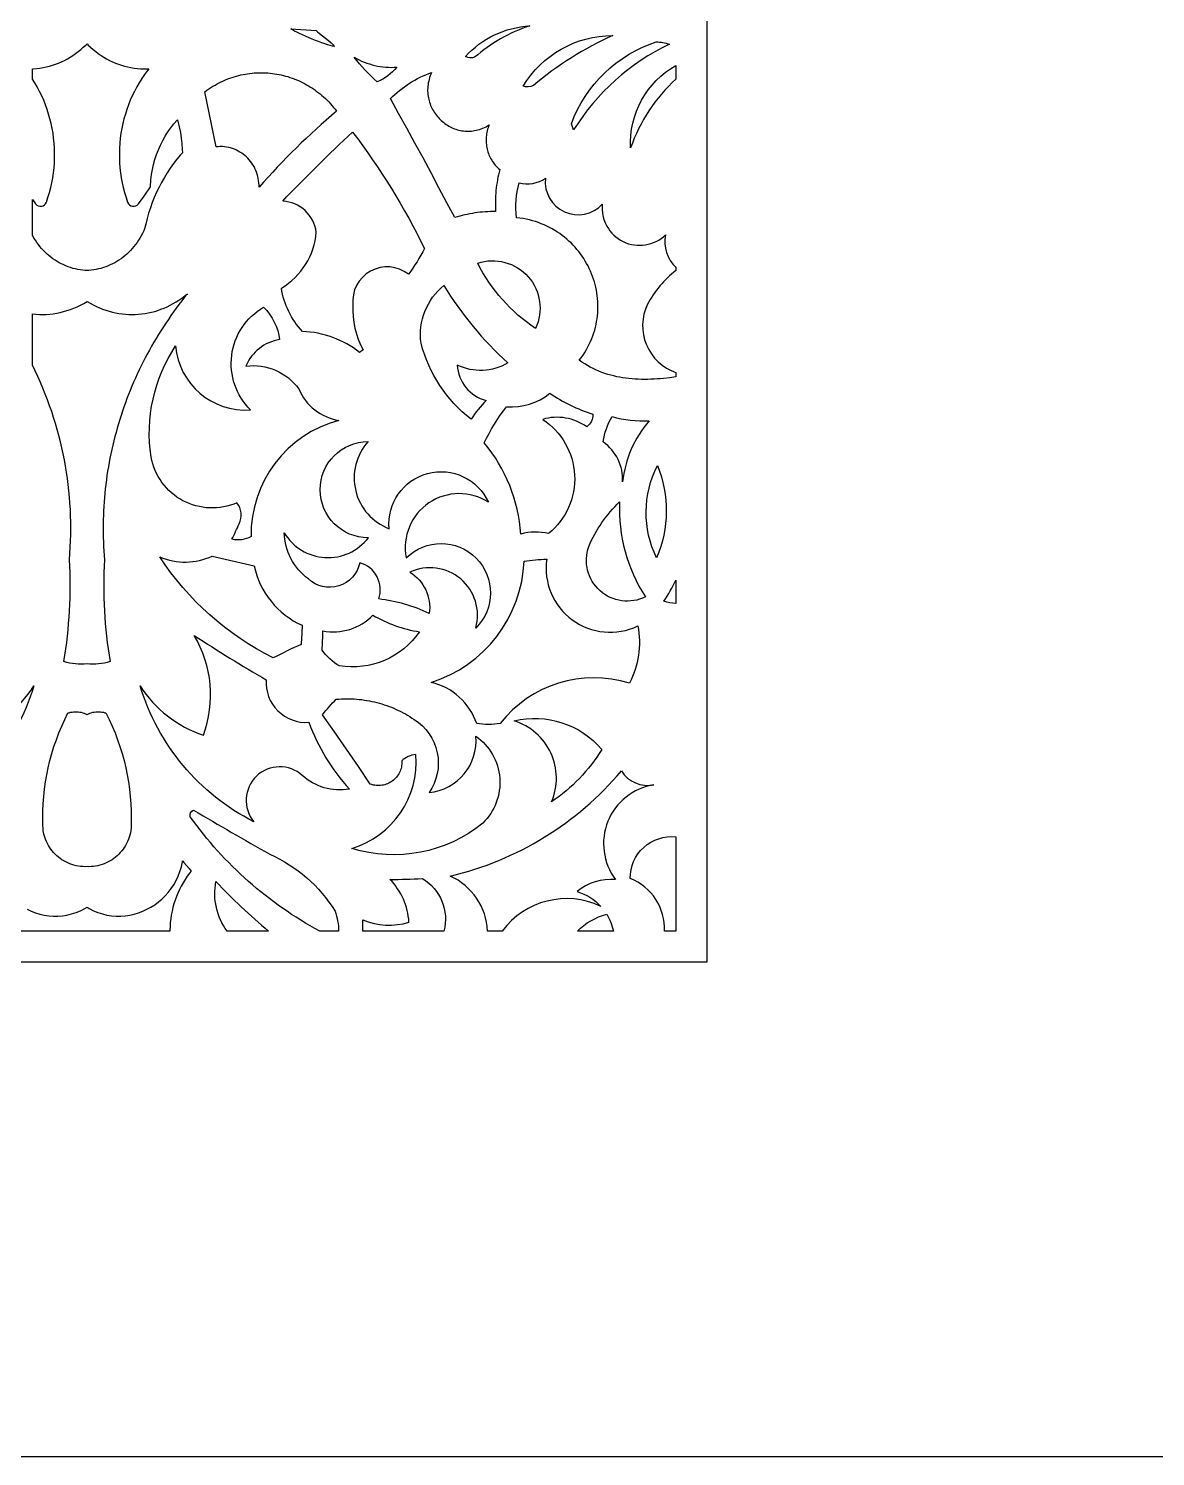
# Model space of a CAD drawing. Extents: x -625 to 625, y -425 to 425.
# Drawn here: x 145.3 to 327.6, y -230 to 1 of the extents above; entities that cross this region are included whole.
import ezdxf

# ---------------------------------------------------------------- set-up
doc = ezdxf.new("R2010")
doc.units = 0
doc.header["$MEASUREMENT"] = 0
for name, color, linetype in [('COUCHE_1', 5, 'CONTINUOUS'), ('COUCHE_3', 150, 'CONTINUOUS'), ('LAYER_1', 18, 'CONTINUOUS')]:
    doc.layers.add(name, color=color, linetype=linetype)

msp = doc.modelspace()

# ---------------------------------------------------------------- linework, layer by layer
at = {"layer": 'COUCHE_1'}
msp.add_lwpolyline([(-255, -150), (-255, 150), (255, 150), (255, -150)], close=True, dxfattribs=at)
at = {"layer": 'COUCHE_3'}
msp.add_lwpolyline([(430, -230), (430, 230), (-430, 230), (-430, -230)], close=True, dxfattribs=at)
at = {"layer": 'LAYER_1'}
for points in [[(191.76, 0.74), (191.85, 0.64), (191.98, 0.52), (192.34, 0.21), (193.28, -0.53), (193.76, -0.92), (194.2, -1.29), (194.38, -1.45), (194.53, -1.6), (194.65, -1.74), (194.73, -1.85), (194.43, -1.79), (194.07, -1.7), (193.66, -1.58), (193.2, -1.44), (192.71, -1.27), (192.19, -1.08), (191.66, -0.88), (191.12, -0.66), (190.06, -0.22), (189.55, 0), (189.08, 0.22), (188.65, 0.43), (188.27, 0.63), (187.94, 0.81), (187.69, 0.97)], [(197.92, -3.6), (198.32, -3.82), (198.72, -4.03), (199.14, -4.22), (199.55, -4.4), (199.97, -4.56), (200.4, -4.7), (200.83, -4.83), (201.27, -4.94), (201.71, -5.04), (202.15, -5.11), (202.59, -5.17), (203.04, -5.22), (203.49, -5.24), (203.93, -5.25), (204.38, -5.24), (204.84, -5.22), (204.5, -5.59), (204.14, -5.95), (203.77, -6.28), (203.38, -6.59), (202.98, -6.88), (202.56, -7.14), (202.12, -7.38), (201.68, -7.59), (201.17, -7.13), (200.68, -6.66), (200.19, -6.17), (199.72, -5.68), (199.25, -5.18), (198.8, -4.66), (198.35, -4.13)], [(173.79, -9.19), (174.11, -8.96), (174.43, -8.73), (174.75, -8.51), (175.08, -8.31), (175.42, -8.11), (175.75, -7.92), (176.09, -7.74), (176.43, -7.58), (176.77, -7.42), (177.12, -7.27), (177.47, -7.12), (177.82, -6.99), (178.18, -6.87), (178.53, -6.76), (178.89, -6.65), (179.25, -6.56), (179.61, -6.47), (179.97, -6.4), (180.33, -6.33), (180.69, -6.27), (181.06, -6.22), (181.42, -6.18), (181.78, -6.15), (182.15, -6.13), (182.51, -6.12), (182.88, -6.11), (183.24, -6.12), (183.61, -6.13), (183.97, -6.15), (184.34, -6.18), (184.7, -6.22), (185.06, -6.27), (185.42, -6.33), (185.78, -6.4), (186.13, -6.47), (186.49, -6.56), (186.84, -6.65), (187.19, -6.75), (187.54, -6.86), (187.89, -6.98), (188.23, -7.11), (188.58, -7.24), (188.91, -7.39), (189.25, -7.54), (189.58, -7.7), (189.91, -7.87), (190.24, -8.05), (190.56, -8.24), (190.88, -8.43), (191.19, -8.63), (191.5, -8.85), (191.81, -9.07), (192.11, -9.29), (192.41, -9.53), (192.7, -9.78), (192.98, -10.03), (193.27, -10.29), (193.54, -10.56), (193.81, -10.84), (194.08, -11.12), (194.34, -11.42), (194.59, -11.72), (194.84, -12.03), (195.08, -12.35), (194.24, -13.06), (193.41, -13.77), (192.59, -14.5), (191.78, -15.23), (190.97, -15.98), (190.16, -16.73), (189.37, -17.48), (188.58, -18.25), (187.8, -19.02), (187.03, -19.8), (186.26, -20.59), (185.5, -21.39), (184.75, -22.19), (184, -23), (183.27, -23.82), (182.54, -24.64), (182.54, -24.28), (182.52, -23.92), (182.48, -23.57), (182.42, -23.22), (182.35, -22.88), (182.25, -22.55), (182.15, -22.22), (182.02, -21.91), (181.88, -21.6), (181.73, -21.3), (181.56, -21.01), (181.37, -20.73), (181.17, -20.47), (180.96, -20.21), (180.74, -19.96), (180.51, -19.73), (180.26, -19.51), (180, -19.31), (179.74, -19.12), (179.46, -18.94), (179.18, -18.78), (178.88, -18.63), (178.58, -18.5), (178.27, -18.38), (177.95, -18.29), (177.63, -18.2), (177.3, -18.14), (176.96, -18.1), (176.62, -18.07), (176.28, -18.07), (175.93, -18.08), (175.58, -18.11)], [(210.46, -6.07), (210.34, -6.35), (210.23, -6.63), (210.14, -6.91), (210.06, -7.19), (209.99, -7.46), (209.93, -7.74), (209.89, -8.02), (209.85, -8.29), (209.83, -8.57), (209.82, -8.84), (209.82, -9.1), (209.83, -9.37), (209.86, -9.63), (209.89, -9.89), (209.94, -10.15), (209.99, -10.41), (210.05, -10.66), (210.13, -10.9), (210.21, -11.15), (210.3, -11.39), (210.4, -11.62), (210.51, -11.85), (210.63, -12.08), (210.76, -12.3), (210.89, -12.51), (211.03, -12.72), (211.18, -12.93), (211.34, -13.13), (211.5, -13.32), (211.67, -13.5), (211.85, -13.68), (212.03, -13.86), (212.22, -14.02), (212.42, -14.18), (212.62, -14.33), (212.82, -14.48), (213.03, -14.61), (213.25, -14.74), (213.47, -14.86), (213.7, -14.97), (213.92, -15.07), (214.16, -15.17), (214.39, -15.25), (214.63, -15.33), (214.88, -15.39), (215.12, -15.45), (215.37, -15.49), (215.62, -15.53), (215.88, -15.56), (216.13, -15.57), (216.39, -15.58), (216.65, -15.57), (216.91, -15.55), (217.17, -15.52), (217.43, -15.48), (217.7, -15.43), (217.96, -15.36), (218.22, -15.28), (218.49, -15.19), (218.75, -15.09), (219.01, -14.98), (219.27, -14.85), (219.53, -14.7), (219.79, -14.55), (219.69, -14.79), (219.61, -15.03), (219.53, -15.27), (219.46, -15.51), (219.41, -15.76), (219.36, -16), (219.33, -16.25), (219.3, -16.5), (219.28, -16.75), (219.28, -16.99), (219.28, -17.24), (219.3, -17.49), (219.32, -17.73), (219.35, -17.97), (219.39, -18.22), (219.45, -18.46), (219.51, -18.69), (219.58, -18.93), (219.66, -19.16), (219.74, -19.39), (219.84, -19.62), (219.95, -19.84), (220.06, -20.06), (220.19, -20.27), (220.32, -20.48), (220.46, -20.68), (220.61, -20.88), (220.77, -21.07), (220.94, -21.26), (221.12, -21.44), (221.3, -21.61), (221.49, -21.78), (221.39, -22.2), (221.29, -22.61), (221.2, -23.03), (221.12, -23.46), (221.05, -23.88), (220.99, -24.3), (220.93, -24.73), (220.88, -25.16), (220.85, -25.58), (220.82, -26.01), (220.79, -26.44), (220.78, -26.87), (220.78, -27.3), (220.78, -27.73), (220.79, -28.16), (220.81, -28.59), (220.39, -28.59), (219.97, -28.59), (219.55, -28.61), (219.14, -28.63), (218.72, -28.66), (218.3, -28.7), (217.89, -28.75), (217.47, -28.8), (217.06, -28.87), (216.65, -28.94), (216.24, -29.03), (215.83, -29.12), (215.42, -29.22), (215.01, -29.32), (214.61, -29.44), (214.21, -29.56), (212.94, -27.14), (211.66, -24.72), (210.37, -22.3), (209.08, -19.89), (207.77, -17.49), (206.45, -15.09), (205.13, -12.7), (203.79, -10.31), (204.15, -9.96), (204.52, -9.62), (204.9, -9.29), (205.28, -8.97), (205.68, -8.67), (206.08, -8.37), (206.49, -8.09), (206.9, -7.81), (207.32, -7.55), (207.75, -7.3), (208.19, -7.07), (208.63, -6.84), (209.08, -6.63), (209.54, -6.43), (210, -6.24)], [(170.95, -41.87), (170.49, -42.45), (170.03, -43.03), (169.59, -43.62), (169.14, -44.22), (168.71, -44.81), (168.29, -45.41), (167.87, -46.02), (167.46, -46.63), (167.06, -47.24), (166.66, -47.85), (166.27, -48.47), (165.9, -49.1), (165.52, -49.72), (165.16, -50.36), (164.81, -50.99), (164.46, -51.63), (164.12, -52.27), (163.79, -52.91), (163.47, -53.56), (163.15, -54.21), (162.84, -54.86), (162.54, -55.52), (162.25, -56.18), (161.97, -56.84), (161.7, -57.51), (161.43, -58.18), (161.17, -58.85), (160.92, -59.52), (160.68, -60.2), (160.44, -60.87), (160.22, -61.55), (160, -62.24), (159.79, -62.92), (159.59, -63.61), (159.4, -64.3), (159.22, -64.99), (159.04, -65.68), (158.87, -66.38), (158.71, -67.08), (158.56, -67.78), (158.42, -68.48), (158.29, -69.18), (158.16, -69.88), (158.05, -70.59), (157.94, -71.3), (157.84, -72.01), (157.75, -72.72), (157.67, -73.43), (157.59, -74.14), (157.53, -74.85), (157.47, -75.57), (157.42, -76.28), (157.38, -77), (157.35, -77.72), (157.33, -78.43), (157.32, -79.15), (157.32, -79.87), (157.32, -80.59), (157.34, -81.31), (157.36, -82.03), (157.39, -82.75), (157.43, -83.48), (157.48, -84.2), (157.54, -84.92), (157.49, -85.95), (157.45, -86.98), (157.43, -88.02), (157.42, -89.05), (157.43, -90.08), (157.45, -91.11), (157.48, -92.14), (157.53, -93.17), (157.59, -94.2), (157.67, -95.23), (157.76, -96.26), (157.86, -97.28), (157.98, -98.31), (158.12, -99.33), (158.27, -100.36), (158.43, -101.38), (157.98, -101.52), (157.52, -101.63), (157.06, -101.72), (156.59, -101.78), (156.12, -101.81), (155.65, -101.82), (155.18, -101.8), (154.71, -101.75), (154.23, -101.8), (153.76, -101.82), (153.29, -101.81), (152.82, -101.78), (152.35, -101.72), (151.89, -101.63), (151.43, -101.52), (150.98, -101.38), (151.14, -100.36), (151.29, -99.33), (151.43, -98.31), (151.55, -97.28), (151.65, -96.26), (151.74, -95.23), (151.82, -94.2), (151.88, -93.17), (151.93, -92.14), (151.96, -91.11), (151.98, -90.08), (151.99, -89.05), (151.98, -88.02), (151.96, -86.98), (151.92, -85.95), (151.87, -84.92), (151.95, -83.9), (152.01, -82.88), (152.06, -81.86), (152.09, -80.85), (152.09, -79.83), (152.09, -78.81), (152.06, -77.8), (152.02, -76.79), (151.95, -75.78), (151.88, -74.77), (151.78, -73.76), (151.67, -72.76), (151.54, -71.75), (151.39, -70.76), (151.23, -69.76), (151.04, -68.77), (150.85, -67.78), (150.63, -66.79), (150.4, -65.81), (150.15, -64.83), (149.89, -63.85), (149.6, -62.88), (149.31, -61.91), (148.99, -60.95), (148.66, -60), (148.31, -59.04), (147.95, -58.1), (147.57, -57.15), (147.17, -56.22), (146.76, -55.29), (146.33, -54.36), (145.88, -53.44), (145.88, -45.14), (146.44, -45.19), (147, -45.22), (147.56, -45.23), (148.12, -45.21), (148.68, -45.17), (149.24, -45.1), (149.8, -45.01), (150.36, -44.9), (150.91, -44.76), (151.47, -44.6), (152.02, -44.42), (152.57, -44.21), (153.11, -43.97), (153.65, -43.72), (154.18, -43.44), (154.71, -43.13), (155.2, -43.42), (155.71, -43.69), (156.22, -43.94), (156.73, -44.16), (157.24, -44.36), (157.76, -44.54), (158.29, -44.7), (158.81, -44.84), (159.34, -44.96), (159.87, -45.06), (160.4, -45.13), (160.93, -45.19), (161.46, -45.22), (161.99, -45.23), (162.52, -45.22), (163.05, -45.19), (163.58, -45.14), (164.1, -45.06), (164.62, -44.97), (165.14, -44.86), (165.66, -44.72), (166.17, -44.57), (166.67, -44.39), (167.18, -44.19), (167.67, -43.97), (168.16, -43.73), (168.65, -43.47), (169.12, -43.2), (169.59, -42.89), (170.06, -42.57), (170.51, -42.23)]]:
    msp.add_lwpolyline(points, close=True, dxfattribs=at)
for points in [[(226.34, 1.45, 0.103073), (217.43, -3.62, -0.180062), (215.94, -3.5, -0.199902)], [(154.91, -1.63), (155.3, -2), (155.7, -2.36), (156.12, -2.69), (156.54, -3.01), (156.98, -3.31), (157.42, -3.6), (157.88, -3.86), (158.34, -4.11), (158.82, -4.34), (159.3, -4.54), (159.78, -4.73), (160.28, -4.9), (160.78, -5.05), (161.29, -5.18), (161.8, -5.28), (162.32, -5.37), (162.84, -5.44), (163.36, -5.48), (163.89, -5.51), (164.42, -5.51), (164.71, -5.5), (164.5, -5.76), (164.03, -6.4), (163.58, -7.06), (163.15, -7.74), (162.76, -8.42), (162.38, -9.13), (162.03, -9.84), (161.71, -10.57), (161.42, -11.31), (161.15, -12.05), (160.91, -12.81), (160.69, -13.57), (160.5, -14.35), (160.34, -15.13), (160.2, -15.91), (160.1, -16.7), (160.02, -17.5), (159.97, -18.3), (159.94, -19.1), (159.95, -19.9), (159.98, -20.7), (160.04, -21.51), (160.13, -22.31), (160.25, -23.12), (160.4, -23.92), (160.57, -24.71), (160.78, -25.51), (161.02, -26.29), (161.28, -27.06, 0.606754), (163.03, -27.33), (163.95, -26.08), (164.97, -24.57), (165.05, -23.43), (165.16, -22.59), (165.3, -21.76), (165.48, -20.94), (165.7, -20.14), (165.96, -19.35), (166.25, -18.58), (166.59, -17.83), (166.96, -17.1), (167.36, -16.38), (167.8, -15.7), (168.28, -15.03), (168.78, -14.39), (169.32, -13.78), (169.36, -13.75), (169.42, -13.97), (169.63, -14.87), (169.81, -15.77), (169.95, -16.68), (170.05, -17.59), (170.12, -18.51), (170.14, -19.06), (169.82, -19.42), (169.25, -20.11), (168.7, -20.82), (168.18, -21.55), (167.69, -22.3), (167.22, -23.06), (166.78, -23.85), (166.36, -24.64), (165.97, -25.45), (165.6, -26.28), (165.27, -27.12), (164.96, -27.97), (164.67, -28.83), (164.42, -29.71), (164.2, -30.6), (164.02, -31.38), (163.88, -31.71), (163.69, -32.11), (163.49, -32.49), (163.28, -32.87), (163.05, -33.23), (162.82, -33.58), (162.57, -33.92), (162.31, -34.25), (162.04, -34.57), (161.76, -34.87), (161.47, -35.17), (161.17, -35.45), (160.86, -35.71), (160.54, -35.97), (160.22, -36.21), (159.88, -36.44), (159.54, -36.66), (159.19, -36.86), (158.84, -37.05), (158.47, -37.22), (158.11, -37.38), (157.73, -37.52), (157.35, -37.65), (156.97, -37.77), (156.58, -37.87), (156.19, -37.95), (155.79, -38.02), (155.39, -38.07), (154.99, -38.11), (154.71, -38.12), (154.42, -38.11), (154.02, -38.07), (153.62, -38.02), (153.22, -37.95), (152.83, -37.87), (152.44, -37.77), (152.06, -37.65), (151.68, -37.52), (151.3, -37.38), (150.94, -37.22), (150.57, -37.05), (150.22, -36.86), (149.87, -36.66), (149.53, -36.44), (149.2, -36.21), (148.87, -35.97), (148.55, -35.71), (148.24, -35.45), (147.94, -35.17), (147.65, -34.87), (147.37, -34.57), (147.1, -34.25), (146.84, -33.92), (146.59, -33.58), (146.36, -33.23), (146.13, -32.87), (145.92, -32.49), (145.88, -32.43), (145.88, -26.65), (146.38, -27.33, 0.606754), (148.13, -27.06), (148.39, -26.29), (148.63, -25.51), (148.84, -24.71), (149.01, -23.92), (149.16, -23.12), (149.28, -22.31), (149.37, -21.51), (149.43, -20.7), (149.46, -19.9), (149.47, -19.1), (149.44, -18.3), (149.39, -17.5), (149.31, -16.7), (149.21, -15.91), (149.07, -15.13), (148.91, -14.35), (148.72, -13.57), (148.5, -12.81), (148.26, -12.05), (147.99, -11.31), (147.7, -10.57), (147.38, -9.84), (147.03, -9.13), (146.66, -8.42), (146.26, -7.74), (145.88, -7.14), (145.88, -5.49), (146.05, -5.48), (146.57, -5.44), (147.09, -5.37), (147.61, -5.28), (148.12, -5.18), (148.63, -5.05), (149.13, -4.9), (149.63, -4.73), (150.11, -4.54), (150.6, -4.34), (151.07, -4.11), (151.53, -3.86), (151.99, -3.6), (152.43, -3.31), (152.87, -3.01), (153.29, -2.69), (153.71, -2.36), (154.11, -2), (154.5, -1.63), (154.71, -1.42)], [(239.79, -0.08, 0.071113), (226.94, -8.2, -0.152933), (225.26, -8.31, -0.262057)], [(246.82, -1.12, -0.088638), (248.95, -1.51, 0.14465), (233.44, -15.37), (233.09, -14.36, -0.228526)], [(242.66, -18.28, -0.283219), (250, -4.92), (250, -7.14, 0.124794)], [(197.67, -15.71, -0.049505), (209.31, -34.57, -0.043369), (206.72, -38.72, 0.664616), (197.74, -43.69, 0.134719), (199.37, -50.97), (198.82, -51.38, 0.16006), (189.57, -47.98, -0.14921), (186.16, -40.97, 0.243063), (191.81, -31.91, 0.357023), (186.37, -26.88, -0.015353)], [(228.89, -23.2, 0.726017), (238.08, -27.38, 0.696648), (248.32, -32.35, 0.264115), (250, -37.59), (250, -38.12, 0.108482), (245.4, -43.58, 0.450074), (250, -54.62), (250, -55.32), (248.99, -55.46), (247.97, -55.58), (247.46, -55.62), (246.96, -55.66), (246.45, -55.7), (245.94, -55.72), (245.43, -55.73), (244.92, -55.74), (244.41, -55.73), (243.91, -55.72), (243.4, -55.69), (242.9, -55.66), (242.4, -55.61), (241.9, -55.55), (241.4, -55.48), (240.91, -55.39), (240.42, -55.3), (239.93, -55.18), (239.44, -55.06), (238.96, -54.92), (238.48, -54.76), (238, -54.6), (237.53, -54.41), (237.06, -54.21), (236.59, -53.99), (236.13, -53.76), (235.68, -53.5), (235.23, -53.23), (234.78, -52.95), (234.34, -52.64), (234.66, -52.22), (234.96, -51.79), (235.24, -51.36), (235.5, -50.92), (235.75, -50.48), (235.97, -50.04), (236.18, -49.59), (236.37, -49.14), (236.55, -48.68), (236.7, -48.22), (236.85, -47.76), (236.97, -47.3), (237.08, -46.84), (237.17, -46.37), (237.24, -45.91), (237.3, -45.44), (237.34, -44.97), (237.37, -44.51), (237.38, -44.04), (237.37, -43.58), (237.35, -43.12), (237.32, -42.65), (237.27, -42.2), (237.2, -41.74), (237.12, -41.28), (237.03, -40.83), (236.92, -40.39), (236.8, -39.94), (236.66, -39.5), (236.51, -39.07), (236.34, -38.64), (236.16, -38.21), (235.97, -37.8), (235.77, -37.38), (235.55, -36.98), (235.32, -36.58), (235.07, -36.18), (234.82, -35.8), (234.55, -35.42), (234.27, -35.05), (233.97, -34.69), (233.67, -34.34), (233.35, -34), (233.02, -33.66), (232.68, -33.34), (232.33, -33.03), (231.96, -32.73), (231.59, -32.43), (231.2, -32.15), (230.81, -31.89), (230.4, -31.63), (229.98, -31.39), (229.56, -31.16), (229.12, -30.94), (228.67, -30.74), (228.21, -30.55), (227.75, -30.37), (227.27, -30.21), (226.78, -30.07), (226.29, -29.94), (225.78, -29.82), (225.27, -29.72), (224.75, -29.64), (224.22, -29.58, -0.101667), (224.62, -23.94, 0.20843)], [(217.92, -36.92, -0.658893), (227.28, -47.48, -0.130387)], [(212.44, -40.54, 0.070225), (222.79, -53.07, -0.255113), (214.62, -53.41, 0.328175), (219.28, -59.13, 0.048), (216.86, -62.19, -0.166617), (208.76, -49.87, -0.260364)], [(183.28, -44.05, -0.167096), (185.87, -49.29, 0.260252), (180.43, -53.57, -0.27), (189, -57.27, 0.263043), (195.46, -62.36, 0.343767), (181.25, -81.17, -0.180266), (178.15, -81.61, 0.015682), (179.31, -79.09, 0.285149), (178.97, -75.68, -0.486535), (165.08, -68.28, -0.186909), (169.05, -50.31, 0.411118), (181.16, -60.66, -0.493524)], [(229.59, -57.97, 0.070676), (236.54, -61.37, -0.244526), (235.58, -63.41, 0.229925), (228.44, -62.2, -0.506566), (229.39, -80.69, 0.122041), (224.9, -80.75, 0.157976), (218.97, -66, -0.054599), (222.6, -60.15, 0.194819)], [(239.67, -61.76, 0.071392), (245.66, -62.44, 0.152277), (241.37, -72.31, 0.253658), (238.24, -65.85, -0.106904)], [(200.19, -65.8, 0.527165), (203.6, -79.89, -0.846436), (219.66, -75.61, 0.660776), (206.36, -84.6, -1), (217.62, -95.96, 0.639339), (206.94, -86.92, -0.297019), (210.09, -93.6, 0.081447), (201.9, -91.26, 0.43557), (198.84, -85.41, -0.585279), (190.52, -88.01, -0.231059), (186.62, -80.55, 0.528721), (200.23, -81.36, -1)], [(246.99, -69.69, -0.202648), (246.86, -84.6, -0.235088)], [(240.87, -75.55, 0.154799), (245.05, -90.93, -0.674396), (235.9, -82.76, -0.099546)], [(181.78, -85.89, 0.242101), (189.51, -95.52, -0.014201), (189.34, -98.62, 0.015613), (184.85, -100.8, -0.131494), (166.47, -84.46, 0.210762), (174.98, -84.32)], [(229.09, -84.82, 0.598525), (243.82, -95.63, -0.172229), (242.47, -104.89, 0.313845), (221.57, -111.42, -0.071429), (217.76, -111.42, 0.260176), (210.39, -104.75, 0.315589), (225.44, -85.12, -0.018892)], [(248.05, -91.63, 0.036253), (250, -88.23), (250, -91.97, -0.071659)], [(200.97, -93.89, 0.093313), (208.5, -96.57, -0.290286), (195.54, -102.08, -0.115727), (192.75, -99.54, 0.020178), (192.86, -96.43, 0.250344)], [(137.35, -97.18, 0.226899), (135.87, -113.3, 0.168305), (146.12, -105.34, -0.203895), (127.7, -127.31, 0.930701), (119.88, -119.82, -0.229894), (112.25, -122.02, 0.097316), (118.8, -111.22, 0.458333), (125.7, -104.32, 0.01483)], [(172.06, -97.18, 0.01483), (183.71, -104.32, 0.458333), (190.61, -111.22, 0.097316), (197.16, -122.02, -0.229894), (189.53, -119.82, 0.930701), (181.71, -127.31, -0.203895), (163.29, -105.34, 0.168305), (173.54, -113.3, 0.226899)], [(195.03, -107.48), (195.45, -107.45), (195.87, -107.42), (196.28, -107.41), (196.7, -107.4), (197.12, -107.4), (197.53, -107.42), (197.95, -107.44), (198.36, -107.47), (198.77, -107.5), (199.18, -107.55), (199.59, -107.61), (200, -107.67), (200.41, -107.75), (200.81, -107.83), (201.22, -107.92), (201.62, -108.02), (202.02, -108.13), (202.41, -108.24), (202.81, -108.37), (203.2, -108.5), (203.59, -108.64), (203.97, -108.79), (204.36, -108.95), (204.74, -109.12), (205.11, -109.3), (205.48, -109.48), (205.85, -109.67), (206.22, -109.87), (206.58, -110.08), (206.94, -110.3), (207.29, -110.52), (207.64, -110.75, -0.429437), (210.05, -122.57, 0.410285), (217.64, -113.45, -0.467604), (218.74, -127.55, -0.250469), (197.54, -131.62, 0.353746), (207.91, -116.43, 0.182927), (205.65, -117.47), (205.65, -117.73), (205.64, -117.97), (205.61, -118.22), (205.57, -118.45), (205.52, -118.68), (205.45, -118.91), (205.36, -119.13), (205.27, -119.34), (205.16, -119.54), (205.04, -119.74), (204.91, -119.92), (204.77, -120.1), (204.61, -120.27), (204.45, -120.43), (204.28, -120.58), (204.1, -120.72), (203.92, -120.85), (203.72, -120.97), (203.52, -121.07), (203.32, -121.17), (203.11, -121.25), (202.89, -121.32), (202.67, -121.37), (202.44, -121.41), (202.21, -121.44), (201.98, -121.46), (201.74, -121.46), (201.5, -121.44), (201.27, -121.41), (201.03, -121.36), (200.79, -121.3), (200.55, -121.22), (198.64, -118.39), (196.72, -115.57), (194.77, -112.77), (192.8, -109.98, -0.029744)], [(156.87, -109.52), (157.12, -109.55), (157.37, -109.6), (157.61, -109.66), (157.78, -109.71, -0.127301), (161.85, -127.93), (161.83, -128.33), (161.78, -128.71), (161.72, -129.08), (161.63, -129.45), (161.53, -129.8), (161.41, -130.15), (161.27, -130.49), (161.11, -130.82), (160.94, -131.13), (160.75, -131.44), (160.55, -131.73), (160.33, -132.02), (160.1, -132.29), (159.86, -132.55), (159.6, -132.8), (159.33, -133.03), (159.05, -133.25), (158.76, -133.45), (158.45, -133.64), (158.14, -133.81), (157.82, -133.97), (157.49, -134.11), (157.15, -134.23), (156.81, -134.33), (156.46, -134.42), (156.1, -134.49), (155.74, -134.54), (155.37, -134.57), (155, -134.58), (154.71, -134.57), (154.41, -134.58), (154.04, -134.57), (153.67, -134.54), (153.31, -134.49), (152.95, -134.42), (152.6, -134.33), (152.26, -134.23), (151.92, -134.11), (151.59, -133.97), (151.27, -133.81), (150.96, -133.64), (150.65, -133.45), (150.36, -133.25), (150.08, -133.03), (149.81, -132.8), (149.55, -132.55), (149.31, -132.29), (149.08, -132.02), (148.86, -131.73), (148.66, -131.44), (148.47, -131.13), (148.3, -130.82), (148.14, -130.49), (148, -130.15), (147.88, -129.8), (147.78, -129.45), (147.69, -129.08), (147.63, -128.71), (147.59, -128.33), (147.56, -127.93, -0.127301), (151.63, -109.71), (151.8, -109.66), (152.04, -109.6), (152.29, -109.55), (152.54, -109.52), (152.79, -109.5), (153.03, -109.51), (153.28, -109.52), (153.53, -109.55), (153.77, -109.6), (154.01, -109.67), (154.24, -109.74), (154.47, -109.84), (154.7, -109.95), (154.71, -109.95), (154.71, -109.95), (154.94, -109.84), (155.17, -109.74), (155.4, -109.67), (155.64, -109.6), (155.89, -109.55), (156.13, -109.52), (156.38, -109.51), (156.63, -109.5)], [(223.82, -110.98, -0.284998), (237.98, -115.61, -0.110537), (229.87, -124.07, 0.445111)], [(241.18, -119.09, 0.30721), (246.42, -121.33, 0.566428), (240.23, -136.65, 0.190741), (233.99, -138.61, -0.142336), (237.84, -141, 0.359299), (221.89, -145), (219.52, -145, 0.283019), (213.47, -136.1, 0.16029)], [(171.95, -125.42, 0.004418), (184.29, -132.57, -0.149279), (194.85, -141.77, -0.078874), (195.42, -145), (192.37, -145, -0.115235), (171.41, -126.49, -0.4)], [(242.6, -136.49, -0.448771), (250, -129.75), (250, -145), (248.17, -145, 0.316943)], [(175.57, -136.99, 0.028576), (184.07, -145), (177.37, -145, -0.207336)], [(208.97, -136.5, -0.337865), (212.44, -145), (199.36, -145), (199.32, -143.2, 0.168582), (206.79, -143.57, 0.182959), (203.73, -136.63, 0.013484)], [(238.79, -142.28, -0.085979), (239.88, -145), (234.07, -145, -0.138649)]]:
    msp.add_lwpolyline(points, format="xyb", close=True, dxfattribs=at)
msp.add_lwpolyline([(145.02, -141.47), (145.69, -141.78), (146.37, -142.04), (147.07, -142.24), (147.79, -142.4), (148.51, -142.51), (149.25, -142.56), (149.99, -142.56), (150.73, -142.51), (151.47, -142.4), (152.21, -142.22), (152.94, -141.99), (153.66, -141.7), (154.36, -141.35), (154.71, -141.14), (155.05, -141.35), (155.75, -141.7), (156.47, -141.99), (157.21, -142.22), (157.94, -142.4), (158.68, -142.51), (159.43, -142.56), (160.16, -142.56), (160.9, -142.51), (161.62, -142.4), (162.34, -142.24), (163.04, -142.04), (163.72, -141.78), (164.39, -141.47), (165.03, -141.12), (165.66, -140.73), (166.25, -140.29), (166.82, -139.81), (167.35, -139.29), (167.85, -138.73), (168.31, -138.13), (168.73, -137.49), (169.11, -136.82), (169.45, -136.11), (169.73, -135.37), (169.97, -134.6), (170.15, -133.8), (170.17, -133.65), (170.39, -133.9), (171.24, -134.89), (171.55, -135.28), (171.29, -135.6), (170.92, -136.11), (170.57, -136.64), (170.24, -137.17), (169.94, -137.72), (169.66, -138.28), (169.4, -138.84), (169.17, -139.42), (168.95, -140), (168.77, -140.59), (168.6, -141.19), (168.46, -141.79), (168.35, -142.4), (168.26, -143.01), (168.19, -143.63), (168.14, -144.24), (168.12, -144.86), (168.12, -145), (141.29, -145)], dxfattribs=at)

doc.saveas('drawing.dxf')
